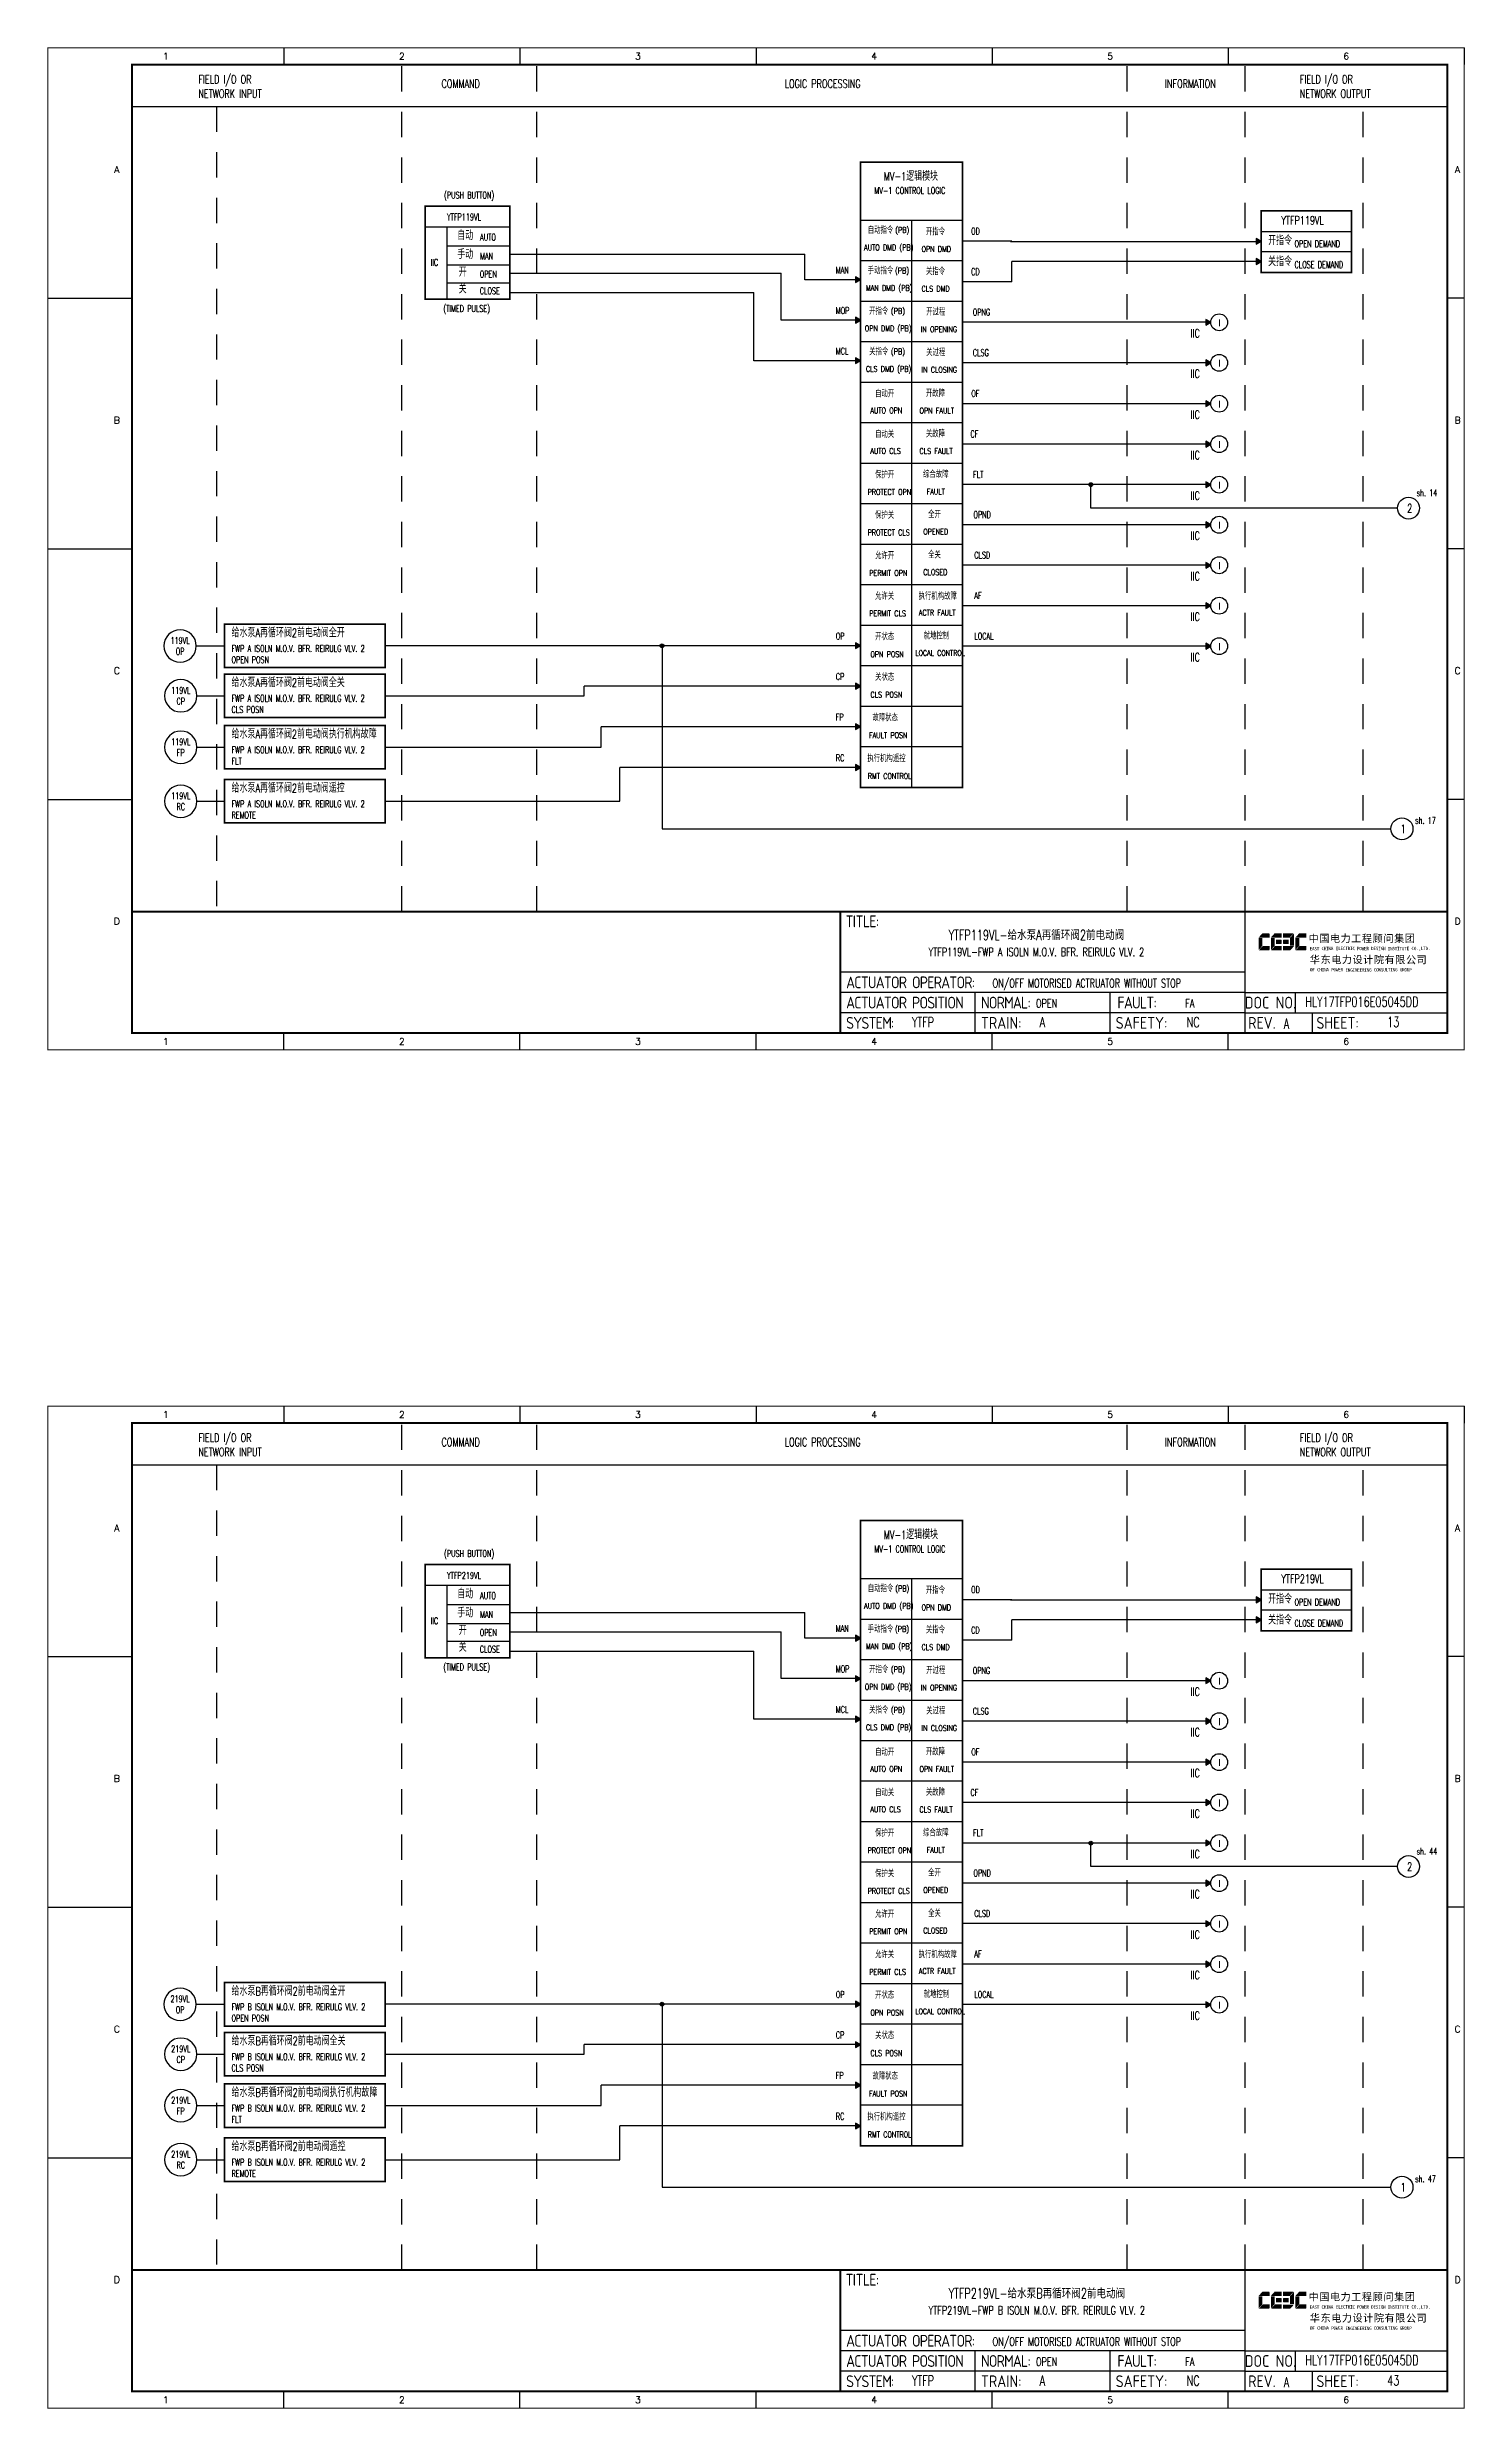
# Model space of a CAD drawing. Header units: millimetres. Extents: x 38833 to 52469, y 29493 to 32647.
# Drawn here: x 43567 to 43987, y 30242 to 30942 of the extents above; entities that cross this region are included whole.
import ezdxf
from ezdxf.enums import TextEntityAlignment as Align

# ---------------------------------------------------------------- set-up
doc = ezdxf.new("R2010")
doc.units = ezdxf.units.MM
doc.linetypes.add('DASHED', pattern=[0.75, 0.5, -0.25])
doc.linetypes.add('JIS_02_0.7', pattern=[1.35, 0.75, -0.6])
for name, color, linetype in [('INSTRUMENT', 4, 'Continuous'), ('MLINE', 6, 'Continuous'), ('TITLE', 1, 'Continuous'), ('TK', 7, 'Continuous'), ('图框_外框线', 7, 'Continuous'), ('图框_标题栏文字', 6, 'Continuous')]:
    doc.layers.add(name, color=color, linetype=linetype)
doc.styles.add('ecepdi', font='simhei.ttf', dxfattribs={"width": 0.9})
doc.styles.get("Standard").update_dxf_attribs({"font": 'romans.shx', "width": 0.7, "bigfont": 'hztxta.shx'})
doc.styles.add('工程字', font='gbenor.shx', dxfattribs={"bigfont": 'gbcbig.shx'})

# ---------------------------------------------------------------- blocks, each defined once
blk = doc.blocks.new('INS00')
at = {"layer": 'INSTRUMENT', "color": 0}
blk.add_lwpolyline([(6, 0, 1), (-6, 0, 1)], format="xyb", close=True, dxfattribs=at)
at = {"layer": 'INSTRUMENT', "flags": 1}
for tag, p in [('INSNAM', (0, 9)), ('INSDGN', (0, -9)), ('INSSUP', (0, -15)), ('INSTYP', (0, -12)), ('INSMAN', (0, -18)), ('INSREM', (0, -21))]:
    blk.add_attdef(tag, text='', height=3, dxfattribs=at).set_placement(p, align=Align.TOP_CENTER)
at = {"layer": 'INSTRUMENT', "width": 0.7}
for tag, p in [('INSIDE', (0, 2)), ('INSSYS', (0, -2))]:
    blk.add_attdef(tag, text='', height=2.5, dxfattribs=at).set_placement(p, align=Align.MIDDLE)
for tag, p in [('INSHH', (6, 3.5)), ('INSL', (6, -3)), ('INSLL', (6, -6))]:
    blk.add_attdef(tag, p, '', height=2.5, dxfattribs=at)
at = {"layer": 'INSTRUMENT', "linetype": 'DASHED', "width": 0.7}
blk.add_attdef('INSH', (6, 0.5), '', height=2.5, dxfattribs=at)
blk = doc.blocks.new('A$C1E0003F3')
h = blk.add_hatch(color=152)
edge = h.paths.add_edge_path()
edge.add_ellipse((5.15, 4.41), major_axis=(0, 0.211), ratio=0.769231, start_angle=-90, end_angle=0)
edge.add_line((5.15, 4.62), (3.22, 4.62))
edge.add_line((3.22, 4.62), (2.09, 3.35))
edge.add_line((2.09, 3.35), (5.32, 3.35))
edge.add_line((5.32, 3.35), (5.32, 4.41))
h.paths.add_polyline_path([(3.22, 3.23), (2.09, 3.23), (2.09, -0.36), (3.22, 0.91)])
edge = h.paths.add_edge_path()
edge.add_line((5.32, 0.81), (3.27, 0.81))
edge.add_line((3.27, 0.81), (2.13, -0.46))
edge.add_line((2.13, -0.46), (5.15, -0.46))
edge.add_ellipse((5.15, -0.25), major_axis=(0, 0.211), ratio=0.769231, start_angle=180, end_angle=270)
edge.add_line((5.32, -0.25), (5.32, 0.81))
h = blk.add_hatch(color=152)
edge = h.paths.add_edge_path()
edge.add_ellipse((8.78, 4.41), major_axis=(0, 0.211), ratio=0.769231, start_angle=-90, end_angle=0)
edge.add_line((8.78, 4.62), (6.84, 4.62))
edge.add_line((6.84, 4.62), (5.71, 3.35))
edge.add_line((5.71, 3.35), (8.94, 3.35))
edge.add_line((8.94, 3.35), (8.94, 4.41))
h.paths.add_polyline_path([(6.84, 3.23), (5.71, 3.23), (5.71, -0.36), (6.84, 0.91)])
edge = h.paths.add_edge_path()
edge.add_ellipse((8.78, 2.49), major_axis=(0, 0.211), ratio=0.769231, start_angle=-90, end_angle=0)
edge.add_line((8.78, 2.7), (7.22, 2.7))
edge.add_line((7.22, 2.7), (7.22, 1.44))
edge.add_line((7.22, 1.44), (8.78, 1.44))
edge.add_ellipse((8.78, 1.65), major_axis=(0, 0.211), ratio=0.769231, start_angle=180, end_angle=270)
edge.add_line((8.94, 1.65), (8.94, 2.49))
edge = h.paths.add_edge_path()
edge.add_line((8.94, 0.81), (6.89, 0.81))
edge.add_line((6.89, 0.81), (5.75, -0.46))
edge.add_line((5.75, -0.46), (8.78, -0.46))
edge.add_ellipse((8.78, -0.25), major_axis=(0, 0.211), ratio=0.769231, start_angle=180, end_angle=270)
edge.add_line((8.94, -0.25), (8.94, 0.81))
h = blk.add_hatch(color=1)
edge = h.paths.add_edge_path()
edge.add_line((12.48, 4.62), (9.46, 4.62))
edge.add_ellipse((9.46, 4.41), major_axis=(0, 0.211), ratio=0.769231, start_angle=0, end_angle=90)
edge.add_line((9.3, 4.41), (9.3, 3.35))
edge.add_line((9.3, 3.35), (11.35, 3.35))
edge.add_line((11.35, 3.35), (12.48, 4.62))
h.paths.add_polyline_path([(12.57, 4.56), (11.38, 3.23), (11.38, 0.93), (12.57, 0.93)])
edge = h.paths.add_edge_path()
edge.add_line((11.03, 2.7), (9.46, 2.7))
edge.add_ellipse((9.46, 2.49), major_axis=(0, 0.211), ratio=0.769231, start_angle=0, end_angle=90)
edge.add_line((9.3, 2.49), (9.3, 1.65))
edge.add_ellipse((9.46, 1.65), major_axis=(0, 0.211), ratio=0.769231, start_angle=90, end_angle=180)
edge.add_line((9.46, 1.44), (11.03, 1.44))
edge.add_line((11.03, 1.44), (11.03, 2.7))
h = blk.add_hatch(color=1)
edge = h.paths.add_edge_path()
edge.add_line((12.58, 0.79), (9.3, 0.79))
edge.add_line((9.3, 0.79), (9.3, -0.27))
edge.add_ellipse((9.46, -0.27), major_axis=(0, 0.211), ratio=0.769231, start_angle=90, end_angle=180)
edge.add_line((9.46, -0.48), (11.43, -0.48))
edge.add_line((11.43, -0.48), (12.58, 0.79))
h = blk.add_hatch(color=152)
edge = h.paths.add_edge_path()
edge.add_ellipse((16.11, 4.41), major_axis=(0, 0.211), ratio=0.769231, start_angle=-90, end_angle=0)
edge.add_line((16.11, 4.62), (14.14, 4.62))
edge.add_line((14.14, 4.62), (13, 3.35))
edge.add_line((13, 3.35), (16.27, 3.35))
edge.add_line((16.27, 3.35), (16.27, 4.41))
h.paths.add_polyline_path([(14.14, 3.23), (13, 3.23), (13, -0.36), (14.14, 0.91)])
edge = h.paths.add_edge_path()
edge.add_line((16.27, 0.81), (14.18, 0.81))
edge.add_line((14.18, 0.81), (13.04, -0.46))
edge.add_line((13.04, -0.46), (16.03, -0.46))
edge.add_ellipse((16.03, -0.15), major_axis=(0, 0.316), ratio=0.769231, start_angle=180, end_angle=270)
edge.add_line((16.27, -0.15), (16.27, 0.81))
at = {"layer": 'TITLE', "color": 7, "style": 'ecepdi'}
for s, p in [('中', (16.92, 1.94)), ('国', (20.09, 2)), ('电', (23.25, 1.99)), ('力', (26.39, 1.96)), ('工', (29.53, 1.95)), ('程', (32.71, 1.98)), ('顾', (35.9, 1.98)), ('问', (39.09, 1.94)), ('集', (42.26, 1.98)), ('团', (45.42, 2.01)), ('华', (17.24, -4.31)), ('东', (20.45, -4.29)), ('电', (23.62, -4.35)), ('力', (26.75, -4.32)), ('设', (29.92, -4.3)), ('计', (33.05, -4.31)), ('院', (36.26, -4.29)), ('有', (39.41, -4.29)), ('限', (42.57, -4.32)), ('公', (45.78, -4.38)), ('司', (48.91, -4.35))]:
    blk.add_text(s, height=2.2, dxfattribs=at).set_placement(p)
at = {"layer": 'TITLE', "color": 7, "style": 'ecepdi', "width": 0.975}
for s, p in [('E', (17.58, 0.02)), ('A', (18.29, 0.03)), ('S', (19, 0.03)), ('T', (19.7, 0.03)), ('C', (21.1, 0.09)), ('H', (21.77, 0.09)), ('I', (22.46, 0.09)), ('N', (23.17, 0.1)), ('A', (23.86, 0.1)), ('E', (25.35, 0.09)), ('L', (26.05, 0.11)), ('E', (26.76, 0.1)), ('C', (27.46, 0.12)), ('T', (28.18, 0.11)), ('R', (28.87, 0.1)), ('I', (29.57, 0.11)), ('C', (30.28, 0.1)), ('P', (31.64, 0.09)), ('O', (32.32, 0.08)), ('W', (33.03, 0.08)), ('E', (33.72, 0.08)), ('R', (34.42, 0.09)), ('D', (35.81, 0.1)), ('E', (36.52, 0.1)), ('S', (37.2, 0.1)), ('I', (37.91, 0.09)), ('G', (38.68, 0.11)), ('N', (39.38, 0.09)), ('I', (40.72, 0.07)), ('N', (41.43, 0.08)), ('S', (42.14, 0.08)), ('T', (42.83, 0.08)), ('I', (43.52, 0.09)), ('T', (44.22, 0.07)), ('U', (44.93, 0.07)), ('T', (45.63, 0.08)), ('E', (46.34, 0.09)), ('C', (47.76, 0.11)), ('O', (48.48, 0.1)), ('L', (50.56, 0.1)), ('T', (51.27, 0.1)), ('D', (51.96, 0.1)), ('O', (17.67, -6.18)), ('OF', (18.01, -6.2)), ('F', (18.37, -6.2)), ('C', (19.8, -6.19)), ('H', (20.47, -6.19)), ('I', (21.15, -6.19)), ('N', (21.87, -6.18)), ('A', (22.56, -6.18)), ('P', (23.98, -6.2)), ('O', (24.66, -6.21)), ('W', (25.36, -6.21)), ('E', (26.06, -6.21)), ('R', (26.75, -6.2)), ('E', (28.19, -6.24)), ('N', (28.91, -6.27)), ('G', (29.62, -6.26)), ('I', (30.32, -6.27)), ('N', (31.02, -6.27)), ('E', (31.7, -6.28)), ('E', (32.41, -6.27)), ('R', (33.1, -6.24)), ('I', (33.81, -6.24)), ('N', (34.51, -6.26)), ('G', (35.2, -6.24)), ('C', (36.61, -6.19)), ('O', (37.3, -6.21)), ('N', (38, -6.2)), ('S', (38.71, -6.21)), ('U', (39.41, -6.18)), ('L', (40.11, -6.18)), ('T', (40.81, -6.19)), ('I', (41.51, -6.21)), ('N', (42.2, -6.21)), ('G', (42.91, -6.17)), ('G', (44.29, -6.2)), ('R', (45, -6.21)), ('O', (45.69, -6.22)), ('U', (46.39, -6.2)), ('P', (47.1, -6.23)), ('.', (49.23, 0.1)), (',', (49.87, 0.1)), ('.', (52.72, 0.11))]:
    blk.add_text(s, height=1, dxfattribs=at).set_placement(p, align=Align.MIDDLE_CENTER)
blk = doc.blocks.new('A$C613255F0')
for p, q in [((70, 297), (70, 292)), ((140, 297), (140, 292)), ((210, 297), (210, 292)), ((280, 297), (280, 292)), ((350, 297), (350, 292)), ((420, 297), (420, 292)), ((0, 222.75), (25, 222.75)), ((420, 222.75), (415, 222.75)), ((0, 148.5), (25, 148.5)), ((420, 148.5), (415, 148.5)), ((0, 74.25), (25, 74.25)), ((420, 74.25), (415, 74.25)), ((70, 0), (70, 5)), ((140, 0), (140, 5)), ((210, 0), (210, 5)), ((280, 0), (280, 5)), ((350, 0), (350, 5))]:
    blk.add_line(p, q)
at = {"layer": 'MLINE', "linetype": 'JIS_02_0.7', "ltscale": 10}
for p, q in [((105, 41), (105, 292)), ((145, 41), (145, 292)), ((320, 41), (320, 292)), ((355, 41), (355, 292)), ((50, 279.56), (50, 41)), ((390, 41), (390, 279.56))]:
    blk.add_line(p, q, dxfattribs=at)
at = {"layer": 'MLINE'}
blk.add_line((25, 279.56), (415, 279.56), dxfattribs=at)
at = {"layer": '图框_外框线'}
for p, q in [((355, 5), (355, 41)), ((355, 23), (235, 23)), ((355, 17), (235, 17)), ((275, 11), (275, 17)), ((315, 11), (315, 17)), ((355, 17), (415, 17)), ((370, 11), (370, 17)), ((355, 11), (235, 11)), ((355, 11), (235, 11)), ((275, 5), (275, 11)), ((315, 5), (315, 11)), ((355, 11), (415, 11)), ((375, 5), (375, 11))]:
    blk.add_line(p, q, dxfattribs=at)
for points, const_width in [([(0, 0), (420, 0), (420, 297), (0, 297)], 0.3), ([(25, 5), (415, 5), (415, 292), (25, 292)], 0.6)]:
    blk.add_lwpolyline(points, close=True, dxfattribs=dict(at, const_width=const_width))
at = {"layer": '图框_外框线', "const_width": 0.6}
blk.add_lwpolyline([(235, 41), (25, 41)], dxfattribs=at)
at = {"layer": '图框_外框线'}
blk.add_lwpolyline([(415, 41, 0.6, 0.6, 0), (235, 41, 0.6, 0.6, 0), (235, 5, 0, 0, 0)], format="xyseb", dxfattribs=at)
blk.add_blockref('A$C1E0003F3', (356.94, 29.95))
at = {"layer": 'MLINE', "char_height": 2.5, "width": 31.8959, "attachment_point": 1}
for s, insert in [('FIELD I/O OR', (44.67, 288.89)), ('COMMAND', (116.74, 287.58)), ('LOGIC PROCESSING', (218.52, 287.58)), ('INFORMATION', (331.25, 287.58)), ('FIELD I/O OR', (371.22, 288.89)), ('NETWORK INPUT', (44.67, 284.64)), ('NETWORK OUTPUT', (371.22, 284.64))]:
    blk.add_mtext(s, dxfattribs=dict(at, insert=insert))
at = {"layer": 'TK', "color": 3}
for s, p in [('1', (35, 294.5)), ('2', (105, 294.5)), ('3', (175, 294.5)), ('4', (245, 294.5)), ('5', (315, 294.5)), ('6', (385, 294.5)), ('1', (35, 2.5)), ('2', (105, 2.5)), ('3', (175, 2.5)), ('4', (245, 2.5)), ('5', (315, 2.5)), ('6', (385, 2.5))]:
    blk.add_text(s, height=2, dxfattribs=at).set_placement(p, align=Align.MIDDLE)
for s, p in [('A', (20.5, 259.88)), ('A', (418, 259.88)), ('B', (20.5, 185.62)), ('B', (418, 185.62)), ('C', (20.5, 111.38)), ('C', (418, 111.38)), ('D', (20.5, 37.12)), ('D', (418, 37.12))]:
    blk.add_text(s, height=2, dxfattribs=at).set_placement(p, align=Align.CENTER)
at = {"layer": '图框_标题栏文字', "char_height": 3.5, "style": '工程字'}
for s, insert, width, attachment_point in [('{\\T0.9; TITLE:}', (234.86, 38.09), 14.2249, 4), ('{\\T0.9; ACTUATOR OPERATOR:}', (235, 20), 40, 4), ('{\\T0.9; ACTUATOR POSITION}', (235, 14), 45, 4), ('{\\T0.9; NORMAL:}', (275, 14), 18.2557, 4), ('{\\T0.9; FAULT:}', (315.44, 14), 15, 4), ('DOC NO.', (362.5, 14), 15, 5), ('{\\T0.9; SYSTEM:}', (235, 8), 17.9526, 4), ('{\\T0.9; }TRAIN: ', (275, 8), 17.6638, 4), ('SAFETY:', (324.3, 8), 22.3993, 5), ('REV.', (360, 8), 10, 5), ('SHEET:', (382.42, 8), 20, 5)]:
    blk.add_mtext(s, dxfattribs=dict(at, insert=insert, width=width, attachment_point=attachment_point))

msp = doc.modelspace()

# ---------------------------------------------------------------- hatches: boundary and pattern name
for points in [[(43926.46, 30884.27), (43924.96, 30885.14), (43924.96, 30883.41)], [(43807.67, 30872.9), (43806.17, 30873.77), (43806.17, 30872.04)], [(43926.46, 30878.3), (43924.96, 30879.17), (43924.96, 30877.44)], [(43807.67, 30860.9), (43806.17, 30861.77), (43806.17, 30860.04)], [(43911.54, 30860.28), (43910.04, 30861.14), (43910.04, 30859.41)], [(43807.67, 30848.9), (43806.17, 30849.77), (43806.17, 30848.04)], [(43911.54, 30848.28), (43910.04, 30849.14), (43910.04, 30847.41)], [(43911.54, 30836.16), (43910.04, 30837.03), (43910.04, 30835.29)], [(43911.54, 30824.16), (43910.04, 30825.03), (43910.04, 30823.29)], [(43911.54, 30812.16), (43910.04, 30813.03), (43910.04, 30811.29)], [(43911.54, 30800.28), (43910.04, 30801.14), (43910.04, 30799.41)], [(43911.54, 30788.28), (43910.04, 30789.14), (43910.04, 30787.41)], [(43911.54, 30776.28), (43910.04, 30777.14), (43910.04, 30775.41)], [(43807.67, 30764.43), (43806.17, 30765.3), (43806.17, 30763.57)], [(43911.54, 30764.28), (43910.04, 30765.14), (43910.04, 30763.41)], [(43807.67, 30752.43), (43806.17, 30753.3), (43806.17, 30751.57)], [(43807.67, 30740.43), (43806.17, 30741.3), (43806.17, 30739.57)], [(43807.67, 30728.32), (43806.17, 30729.18), (43806.17, 30727.45)], [(43926.46, 30481.67), (43924.96, 30482.54), (43924.96, 30480.81)], [(43926.46, 30475.7), (43924.96, 30476.57), (43924.96, 30474.84)], [(43807.67, 30470.31), (43806.17, 30471.17), (43806.17, 30469.44)], [(43807.67, 30458.31), (43806.17, 30459.17), (43806.17, 30457.44)], [(43911.54, 30457.68), (43910.04, 30458.55), (43910.04, 30456.81)], [(43807.67, 30446.31), (43806.17, 30447.17), (43806.17, 30445.44)], [(43911.54, 30445.68), (43910.04, 30446.55), (43910.04, 30444.81)], [(43911.54, 30433.56), (43910.04, 30434.43), (43910.04, 30432.7)], [(43911.54, 30421.56), (43910.04, 30422.43), (43910.04, 30420.7)], [(43911.54, 30409.56), (43910.04, 30410.43), (43910.04, 30408.7)], [(43911.54, 30397.68), (43910.04, 30398.55), (43910.04, 30396.81)], [(43911.54, 30385.68), (43910.04, 30386.55), (43910.04, 30384.81)], [(43911.54, 30373.68), (43910.04, 30374.55), (43910.04, 30372.81)], [(43807.67, 30361.83), (43806.17, 30362.7), (43806.17, 30360.97)], [(43911.54, 30361.68), (43910.04, 30362.55), (43910.04, 30360.81)], [(43807.67, 30349.83), (43806.17, 30350.7), (43806.17, 30348.97)], [(43807.67, 30337.83), (43806.17, 30338.7), (43806.17, 30336.97)], [(43807.67, 30325.72), (43806.17, 30326.58), (43806.17, 30324.85)]]:
    msp.add_hatch(color=256).paths.add_polyline_path(points)
h = msp.add_hatch(color=256)
edge = h.paths.add_edge_path()
edge.add_arc((43876, 30812.17), 0.55, 0, 360)
h = msp.add_hatch(color=256)
edge = h.paths.add_edge_path()
edge.add_arc((43748.83, 30764.43), 0.55, 0, 360)
h = msp.add_hatch(color=256)
edge = h.paths.add_edge_path()
edge.add_arc((43876, 30409.57), 0.55, 0, 360)
h = msp.add_hatch(color=256)
edge = h.paths.add_edge_path()
edge.add_arc((43748.83, 30361.83), 0.55, 0, 360)

# ---------------------------------------------------------------- linework, layer by layer
for p, q in [((43807.67, 30890.56), (43807.67, 30907.74)), ((43807.67, 30907.74), (43837.95, 30907.74)), ((43837.95, 30890.56), (43837.95, 30907.74)), ((43678.57, 30888.56), (43703.74, 30888.56)), ((43684.99, 30888.56), (43684.99, 30867.1)), ((43807.67, 30890.56), (43837.95, 30890.56)), ((43822.81, 30890.56), (43822.81, 30722.44)), ((43926.46, 30887.21), (43953.24, 30887.21)), ((43926.46, 30887.21), (43953.24, 30887.21)), ((43684.99, 30882.9), (43703.74, 30882.9)), ((43703.74, 30880.5), (43791.22, 30880.5)), ((43791.22, 30872.9), (43791.22, 30880.5)), ((43852.56, 30884.28), (43837.95, 30884.28)), ((43852.13, 30884.27), (43926.46, 30884.27)), ((43926.46, 30881.27), (43953.24, 30881.27)), ((43684.99, 30877.27), (43703.74, 30877.27)), ((43703.74, 30874.8), (43784.11, 30874.8)), ((43784.11, 30860.9), (43784.11, 30874.8)), ((43807.67, 30872.9), (43791.22, 30872.9)), ((43807.67, 30878.56), (43837.95, 30878.56)), ((43926.46, 30878.3), (43852.56, 30878.3)), ((43852.56, 30872.28), (43852.56, 30878.3)), ((43926.46, 30875.07), (43953.24, 30875.07)), ((43926.46, 30875.07), (43953.24, 30875.07)), ((43684.99, 30871.96), (43703.74, 30871.96)), ((43684.99, 30867.1), (43703.74, 30867.1)), ((43684.99, 30867.1), (43703.74, 30867.1)), ((43703.74, 30869.07), (43776.08, 30869.07)), ((43776.08, 30848.9), (43776.08, 30869.07)), ((43807.67, 30866.56), (43837.95, 30866.56)), ((43852.56, 30872.28), (43837.95, 30872.28)), ((43791.22, 30860.9), (43784.11, 30860.9)), ((43807.67, 30860.9), (43791.22, 30860.9)), ((43911.54, 30860.28), (43837.95, 30860.28)), ((43807.67, 30854.56), (43837.95, 30854.56)), ((43807.67, 30848.9), (43776.08, 30848.9)), ((43911.54, 30848.28), (43837.95, 30848.28)), ((43807.67, 30842.56), (43837.95, 30842.56)), ((43807.67, 30830.56), (43837.95, 30830.56)), ((43911.54, 30836.16), (43837.95, 30836.16)), ((43911.54, 30824.16), (43837.95, 30824.16)), ((43807.67, 30818.56), (43837.95, 30818.56)), ((43911.54, 30812.16), (43837.95, 30812.16)), ((43875.96, 30805.21), (43875.96, 30812.16)), ((43807.67, 30806.56), (43837.95, 30806.56)), ((43966.92, 30805.21), (43875.96, 30805.21)), ((43911.54, 30800.28), (43837.95, 30800.28)), ((43911.54, 30800.28), (43837.95, 30800.28)), ((43807.67, 30794.56), (43837.95, 30794.56)), ((43807.67, 30782.56), (43837.95, 30782.56)), ((43911.54, 30788.28), (43837.95, 30788.28)), ((43911.54, 30776.28), (43837.95, 30776.28)), ((43807.67, 30770.56), (43837.95, 30770.56)), ((43610.75, 30764.36), (43619.13, 30764.36)), ((43807.67, 30764.43), (43666.67, 30764.43)), ((43748.83, 30764.62), (43748.83, 30710.2)), ((43911.54, 30764.28), (43837.95, 30764.28)), ((43666.74, 30757.93), (43619.13, 30757.93)), ((43807.67, 30758.56), (43837.95, 30758.56)), ((43610.95, 30749.59), (43619.13, 30749.59)), ((43666.74, 30749.59), (43725.79, 30749.59)), ((43807.67, 30752.43), (43725.79, 30752.43)), ((43725.79, 30749.59), (43725.79, 30752.43)), ((43666.74, 30743.16), (43619.13, 30743.16)), ((43807.67, 30740.43), (43730.79, 30740.43)), ((43730.79, 30734.34), (43730.79, 30740.43)), ((43807.67, 30746.56), (43837.95, 30746.56)), ((43610.95, 30734.34), (43619.13, 30734.34)), ((43666.74, 30734.34), (43730.79, 30734.34)), ((43807.67, 30734.56), (43837.95, 30734.56)), ((43666.74, 30727.91), (43619.13, 30727.91)), ((43807.67, 30728.32), (43736.28, 30728.32)), ((43736.28, 30718.33), (43736.28, 30728.32)), ((43610.95, 30718.33), (43619.13, 30718.33)), ((43666.74, 30711.89), (43619.13, 30711.89)), ((43666.74, 30718.33), (43736.28, 30718.33)), ((43748.83, 30710.2), (43964.95, 30710.2)), ((43807.67, 30487.96), (43807.67, 30505.14)), ((43807.67, 30505.14), (43837.95, 30505.14)), ((43837.95, 30487.96), (43837.95, 30505.14)), ((43807.67, 30487.96), (43837.95, 30487.96)), ((43822.81, 30487.96), (43822.81, 30319.84)), ((43678.57, 30485.96), (43703.74, 30485.96)), ((43684.99, 30485.96), (43684.99, 30464.5)), ((43852.56, 30481.68), (43837.95, 30481.68)), ((43852.13, 30481.67), (43926.46, 30481.67)), ((43926.46, 30484.61), (43953.24, 30484.61)), ((43926.46, 30484.61), (43953.24, 30484.61)), ((43684.99, 30480.3), (43703.74, 30480.3)), ((43684.99, 30474.67), (43703.74, 30474.67)), ((43703.74, 30477.9), (43791.22, 30477.9)), ((43791.22, 30470.31), (43791.22, 30477.9)), ((43807.67, 30475.96), (43837.95, 30475.96)), ((43926.46, 30475.7), (43852.56, 30475.7)), ((43852.56, 30469.68), (43852.56, 30475.7)), ((43926.46, 30478.67), (43953.24, 30478.67)), ((43684.99, 30469.36), (43703.74, 30469.36)), ((43703.74, 30472.2), (43784.11, 30472.2)), ((43784.11, 30458.31), (43784.11, 30472.2)), ((43807.67, 30470.31), (43791.22, 30470.31)), ((43852.56, 30469.68), (43837.95, 30469.68)), ((43926.46, 30472.47), (43953.24, 30472.47)), ((43926.46, 30472.47), (43953.24, 30472.47)), ((43684.99, 30464.5), (43703.74, 30464.5)), ((43684.99, 30464.5), (43703.74, 30464.5)), ((43703.74, 30466.47), (43776.08, 30466.47)), ((43776.08, 30446.31), (43776.08, 30466.47)), ((43807.67, 30463.96), (43837.95, 30463.96)), ((43791.22, 30458.31), (43784.11, 30458.31)), ((43807.67, 30458.31), (43791.22, 30458.31)), ((43911.54, 30457.68), (43837.95, 30457.68)), ((43807.67, 30446.31), (43776.08, 30446.31)), ((43807.67, 30451.96), (43837.95, 30451.96)), ((43911.54, 30445.68), (43837.95, 30445.68)), ((43807.67, 30439.96), (43837.95, 30439.96)), ((43911.54, 30433.56), (43837.95, 30433.56)), ((43807.67, 30427.96), (43837.95, 30427.96)), ((43911.54, 30421.56), (43837.95, 30421.56)), ((43807.67, 30415.96), (43837.95, 30415.96)), ((43807.67, 30403.96), (43837.95, 30403.96)), ((43911.54, 30409.56), (43837.95, 30409.56)), ((43875.96, 30402.62), (43875.96, 30409.56)), ((43911.54, 30397.68), (43837.95, 30397.68)), ((43911.54, 30397.68), (43837.95, 30397.68)), ((43966.92, 30402.62), (43875.96, 30402.62)), ((43807.67, 30391.96), (43837.95, 30391.96)), ((43911.54, 30385.68), (43837.95, 30385.68)), ((43807.67, 30379.96), (43837.95, 30379.96)), ((43911.54, 30373.68), (43837.95, 30373.68)), ((43610.75, 30361.77), (43619.13, 30361.77)), ((43807.67, 30361.83), (43666.67, 30361.83)), ((43748.83, 30362.02), (43748.83, 30307.6)), ((43807.67, 30367.96), (43837.95, 30367.96)), ((43911.54, 30361.68), (43837.95, 30361.68)), ((43666.74, 30355.33), (43619.13, 30355.33)), ((43807.67, 30355.96), (43837.95, 30355.96)), ((43807.67, 30349.83), (43725.79, 30349.83)), ((43725.79, 30346.99), (43725.79, 30349.83)), ((43610.95, 30346.99), (43619.13, 30346.99)), ((43666.74, 30346.99), (43725.79, 30346.99)), ((43807.67, 30343.96), (43837.95, 30343.96)), ((43666.74, 30340.56), (43619.13, 30340.56)), ((43807.67, 30337.83), (43730.79, 30337.83)), ((43730.79, 30331.74), (43730.79, 30337.83)), ((43610.95, 30331.74), (43619.13, 30331.74)), ((43666.74, 30331.74), (43730.79, 30331.74)), ((43807.67, 30331.96), (43837.95, 30331.96)), ((43666.74, 30325.31), (43619.13, 30325.31)), ((43807.67, 30325.72), (43736.28, 30325.72)), ((43736.28, 30315.73), (43736.28, 30325.72)), ((43610.95, 30315.73), (43619.13, 30315.73)), ((43666.74, 30315.73), (43736.28, 30315.73)), ((43666.74, 30309.29), (43619.13, 30309.29)), ((43748.83, 30307.6), (43964.95, 30307.6))]:
    msp.add_line(p, q)
for points, const_width in [([(43807.67, 30907.74), (43837.95, 30907.74), (43837.95, 30722.44), (43807.67, 30722.44), (43807.67, 30907.74)], 0.5), ([(43807.67, 30907.74), (43837.95, 30907.74), (43837.95, 30722.44), (43807.67, 30722.44), (43807.67, 30907.74)], 0.2), ([(43678.57, 30894.68), (43703.74, 30894.68), (43703.74, 30867.1), (43678.57, 30867.1), (43678.57, 30894.68)], 0.5), ([(43926.46, 30893.33), (43953.24, 30893.33), (43953.24, 30875.07), (43926.46, 30875.07), (43926.46, 30893.33)], 0.5), ([(43619.13, 30770.8), (43666.74, 30770.8), (43666.74, 30757.93), (43619.13, 30757.93), (43619.13, 30770.8)], 0.5), ([(43619.13, 30756.03), (43666.74, 30756.03), (43666.74, 30743.16), (43619.13, 30743.16), (43619.13, 30756.03)], 0.5), ([(43619.13, 30740.78), (43666.74, 30740.78), (43666.74, 30727.91), (43619.13, 30727.91), (43619.13, 30740.78)], 0.5), ([(43619.13, 30724.76), (43666.74, 30724.76), (43666.74, 30711.89), (43619.13, 30711.89), (43619.13, 30724.76)], 0.5), ([(43807.67, 30505.14), (43837.95, 30505.14), (43837.95, 30319.84), (43807.67, 30319.84), (43807.67, 30505.14)], 0.5), ([(43807.67, 30505.14), (43837.95, 30505.14), (43837.95, 30319.84), (43807.67, 30319.84), (43807.67, 30505.14)], 0.2), ([(43678.57, 30492.08), (43703.74, 30492.08), (43703.74, 30464.5), (43678.57, 30464.5), (43678.57, 30492.08)], 0.5), ([(43926.46, 30490.73), (43953.24, 30490.73), (43953.24, 30472.47), (43926.46, 30472.47), (43926.46, 30490.73)], 0.5), ([(43619.13, 30368.2), (43666.74, 30368.2), (43666.74, 30355.33), (43619.13, 30355.33), (43619.13, 30368.2)], 0.5), ([(43619.13, 30353.43), (43666.74, 30353.43), (43666.74, 30340.56), (43619.13, 30340.56), (43619.13, 30353.43)], 0.5), ([(43619.13, 30338.18), (43666.74, 30338.18), (43666.74, 30325.31), (43619.13, 30325.31), (43619.13, 30338.18)], 0.5), ([(43619.13, 30322.16), (43666.74, 30322.16), (43666.74, 30309.29), (43619.13, 30309.29), (43619.13, 30322.16)], 0.5)]:
    msp.add_lwpolyline(points, dxfattribs=dict(const_width=const_width))
for points in [[(43678.57, 30894.68), (43703.74, 30894.68), (43703.74, 30867.1), (43678.57, 30867.1)], [(43807.67, 30890.56), (43837.95, 30890.56), (43837.95, 30722.44), (43807.67, 30722.44)], [(43926.46, 30884.27), (43924.96, 30885.14), (43924.96, 30883.41)], [(43807.67, 30872.9), (43806.17, 30873.77), (43806.17, 30872.04)], [(43926.46, 30878.3), (43924.96, 30879.17), (43924.96, 30877.44)], [(43807.67, 30860.9), (43806.17, 30861.77), (43806.17, 30860.04)], [(43911.54, 30860.28), (43910.04, 30861.14), (43910.04, 30859.41)], [(43807.67, 30848.9), (43806.17, 30849.77), (43806.17, 30848.04)], [(43911.54, 30848.28), (43910.04, 30849.14), (43910.04, 30847.41)], [(43911.54, 30836.16), (43910.04, 30837.03), (43910.04, 30835.29)], [(43911.54, 30824.16), (43910.04, 30825.03), (43910.04, 30823.29)], [(43911.54, 30812.16), (43910.04, 30813.03), (43910.04, 30811.29)], [(43911.54, 30800.28), (43910.04, 30801.14), (43910.04, 30799.41)], [(43911.54, 30788.28), (43910.04, 30789.14), (43910.04, 30787.41)], [(43911.54, 30776.28), (43910.04, 30777.14), (43910.04, 30775.41)], [(43807.67, 30764.43), (43806.17, 30765.3), (43806.17, 30763.57)], [(43911.54, 30764.28), (43910.04, 30765.14), (43910.04, 30763.41)], [(43807.67, 30752.43), (43806.17, 30753.3), (43806.17, 30751.57)], [(43807.67, 30740.43), (43806.17, 30741.3), (43806.17, 30739.57)], [(43807.67, 30728.32), (43806.17, 30729.18), (43806.17, 30727.45)], [(43678.57, 30492.08), (43703.74, 30492.08), (43703.74, 30464.5), (43678.57, 30464.5)], [(43807.67, 30487.96), (43837.95, 30487.96), (43837.95, 30319.84), (43807.67, 30319.84)], [(43926.46, 30481.67), (43924.96, 30482.54), (43924.96, 30480.81)], [(43926.46, 30475.7), (43924.96, 30476.57), (43924.96, 30474.84)], [(43807.67, 30470.31), (43806.17, 30471.17), (43806.17, 30469.44)], [(43807.67, 30458.31), (43806.17, 30459.17), (43806.17, 30457.44)], [(43911.54, 30457.68), (43910.04, 30458.55), (43910.04, 30456.81)], [(43807.67, 30446.31), (43806.17, 30447.17), (43806.17, 30445.44)], [(43911.54, 30445.68), (43910.04, 30446.55), (43910.04, 30444.81)], [(43911.54, 30433.56), (43910.04, 30434.43), (43910.04, 30432.7)], [(43911.54, 30421.56), (43910.04, 30422.43), (43910.04, 30420.7)], [(43911.54, 30409.56), (43910.04, 30410.43), (43910.04, 30408.7)], [(43911.54, 30397.68), (43910.04, 30398.55), (43910.04, 30396.81)], [(43911.54, 30385.68), (43910.04, 30386.55), (43910.04, 30384.81)], [(43911.54, 30373.68), (43910.04, 30374.55), (43910.04, 30372.81)], [(43807.67, 30361.83), (43806.17, 30362.7), (43806.17, 30360.97)], [(43911.54, 30361.68), (43910.04, 30362.55), (43910.04, 30360.81)], [(43807.67, 30349.83), (43806.17, 30350.7), (43806.17, 30348.97)], [(43807.67, 30337.83), (43806.17, 30338.7), (43806.17, 30336.97)], [(43807.67, 30325.72), (43806.17, 30326.58), (43806.17, 30324.85)]]:
    msp.add_lwpolyline(points, close=True)
for points in [[(43926.46, 30875.07), (43926.46, 30893.33), (43953.24, 30893.33), (43953.24, 30875.07)], [(43926.46, 30875.07), (43926.46, 30893.33), (43953.24, 30893.33), (43953.24, 30875.07)], [(43926.46, 30472.47), (43926.46, 30490.73), (43953.24, 30490.73), (43953.24, 30472.47)], [(43926.46, 30472.47), (43926.46, 30490.73), (43953.24, 30490.73), (43953.24, 30472.47)]]:
    msp.add_lwpolyline(points)
for centre, radius in [((43914.04, 30860.28), 2.5), ((43914.04, 30848.28), 2.5), ((43914.04, 30836.16), 2.5), ((43914.04, 30824.16), 2.5), ((43876, 30812.17), 0.55), ((43914.04, 30812.16), 2.5), ((43914.04, 30800.28), 2.5), ((43970.17, 30805.21), 3.25), ((43914.04, 30788.28), 2.5), ((43914.04, 30776.28), 2.5), ((43748.83, 30764.43), 0.55), ((43914.04, 30764.28), 2.5), ((43968.21, 30710.17), 3.25), ((43914.04, 30457.68), 2.5), ((43914.04, 30445.68), 2.5), ((43914.04, 30433.56), 2.5), ((43914.04, 30421.56), 2.5), ((43914.04, 30409.56), 2.5), ((43876, 30409.57), 0.55), ((43970.17, 30402.62), 3.25), ((43914.04, 30397.68), 2.5), ((43914.04, 30385.68), 2.5), ((43914.04, 30373.68), 2.5), ((43748.83, 30361.83), 0.55), ((43914.04, 30361.68), 2.5), ((43968.21, 30307.57), 3.25)]:
    msp.add_circle(centre, radius)

# ---------------------------------------------------------------- block references
for p in [(43566.7, 30644.65), (43566.7, 30242.06)]:
    msp.add_blockref('A$C613255F0', p)
at = {"layer": 'MLINE', "xscale": 0.7999999999992724, "yscale": 0.7999999999992724, "zscale": 0.7999999999992724}
for p, values in [((43605.95, 30764.36), {'INSIDE': '119VL', 'INSSYS': 'OP'}), ((43606.15, 30749.59), {'INSIDE': '119VL', 'INSSYS': 'CP'}), ((43606.15, 30734.34), {'INSIDE': '119VL', 'INSSYS': 'FP'}), ((43606.15, 30718.33), {'INSIDE': '119VL', 'INSSYS': 'RC'}), ((43605.95, 30361.77), {'INSIDE': '219VL', 'INSSYS': 'OP'}), ((43606.15, 30346.99), {'INSIDE': '219VL', 'INSSYS': 'CP'}), ((43606.15, 30331.74), {'INSIDE': '219VL', 'INSSYS': 'FP'}), ((43606.15, 30315.73), {'INSIDE': '219VL', 'INSSYS': 'RC'})]:
    msp.add_blockref('INS00', p, dxfattribs=at).add_auto_attribs(values)

# ---------------------------------------------------------------- texts
at = {"width": 0.7}
for p in [(43914.08, 30859.15), (43914.08, 30847.15), (43914.08, 30835.03), (43914.08, 30823.03), (43914.08, 30811.03), (43914.08, 30799.15), (43914.08, 30787.15), (43914.08, 30775.15), (43914.08, 30763.15), (43914.08, 30456.55), (43914.08, 30444.55), (43914.08, 30432.43), (43914.08, 30420.43), (43914.08, 30408.43), (43914.08, 30396.55), (43914.08, 30384.55), (43914.08, 30372.55), (43914.08, 30360.55)]:
    msp.add_text('I', height=2, dxfattribs=at).set_placement(p, align=Align.CENTER)
for s, height, p in [('YTFP119VL-给水泵A再循环阀2前电动阀', 3, (43833.81, 30677.2)), ('YTFP119VL-FWP A ISOLN M.O.V. BFR. REIRULG VLV. 2', 2.5, (43827.9, 30672.41)), ('YTFP219VL-给水泵B再循环阀2前电动阀', 3, (43833.81, 30274.6)), ('YTFP219VL-FWP B ISOLN M.O.V. BFR. REIRULG VLV. 2', 2.5, (43827.9, 30269.81))]:
    msp.add_text(s, height=height, dxfattribs=at).set_placement(p)
at = {"attachment_point": 1}
for s, insert, char_height, width in [('MV-1逻辑模块', (43814.62, 30904.78), 2.5, 73.0067), ('(PUSH BUTTON)', (43684.2, 30898.97), 2, 73.0067), ('MV-1 CONTROL LOGIC', (43811.83, 30900.32), 2, 48.5204), ('YTFP119VL', (43685.08, 30892.48), 2, 73.0067), ('自动', (43688.12, 30887.2), 2.5, 73.0067), ('自动指令', (43809.84, 30888.56), 2, 73.0067), ('(PB)', (43817.99, 30888.47), 1.7, 73.0067), ('开指令', (43827.07, 30888.09), 2, 73.0067), ('OD', (43840.48, 30888.28), 2, 73.0067), ('YTFP119VL', (43932.47, 30891.74), 2.5, 73.0067), ('手动', (43688.12, 30881.6), 2.5, 73.0067), ('AUTO', (43694.89, 30886.49), 2, 73.0067), ('MAN', (43694.89, 30880.89), 2, 73.0067), ('AUTO DMD (PB)', (43808.74, 30883.31), 1.7, 73.0067), ('OPN DMD', (43825.78, 30882.84), 1.7, 73.0067), ('关指令', (43928.54, 30879.48), 2.5, 73.0067), ('开指令', (43928.54, 30885.7), 2.5, 73.0067), ('OPEN DEMAND', (43936.37, 30884.57), 2, 73.0067), ('IIC', (43680.25, 30879.04), 2, 73.0067), ('开', (43688.55, 30876.35), 2.5, 73.0067), ('OPEN', (43694.81, 30875.56), 2, 73.0067), ('MAN', (43800.37, 30876.75), 2, 73.0067), ('手动指令', (43809.82, 30876.56), 2, 73.0067), ('(PB)', (43817.92, 30876.47), 1.7, 73.0067), ('关指令', (43827.07, 30876.33), 2, 73.0067), ('CD', (43840.48, 30876.28), 2, 73.0067), ('CLOSE DEMAND', (43936.37, 30878.35), 2, 73.0067), ('(TIMED PULSE)', (43683.99, 30865.34), 2, 73.0067), ('关', (43688.55, 30871.39), 2.5, 73.0067), ('CLOSE', (43694.81, 30870.6), 2, 73.0067), ('MAN DMD (PB)', (43809.28, 30871.31), 1.7, 73.0067), ('CLS DMD', (43825.78, 30871.07), 1.7, 73.0067), ('MOP', (43800.37, 30864.75), 2, 73.0067), ('OPN DMD (PB)', (43808.95, 30859.31), 1.7, 73.0067), ('开指令', (43810.24, 30864.56), 2, 73.0067), ('(PB)', (43816.71, 30864.47), 1.7, 73.0067), ('IN OPENING', (43825.55, 30859.07), 1.7, 73.0067), ('开过程', (43827.15, 30864.33), 2, 73.0067), ('OPNG', (43840.96, 30864.28), 2, 73.0067), ('MCL', (43800.37, 30852.75), 2, 73.0067), ('关指令', (43810.24, 30852.56), 2, 73.0067), ('(PB)', (43816.71, 30852.47), 1.7, 73.0067), ('关过程', (43827.15, 30852.33), 2, 73.0067), ('CLSG', (43840.99, 30852.28), 2, 73.0067), ('IIC', (43905.54, 30858.28), 2.5, 4.5039), ('CLS DMD (PB)', (43809.29, 30847.31), 1.7, 73.0067), ('IN CLOSING', (43825.77, 30847.07), 1.7, 73.0067), ('IIC', (43905.54, 30846.28), 2.5, 4.5039), ('自动开', (43812, 30840.09), 2, 73.0067), ('开故障', (43827.07, 30840.21), 2, 73.0067), ('OF', (43840.55, 30840.17), 2, 73.0067), ('AUTO OPN', (43810.6, 30835), 1.7, 73.0067), ('OPN FAULT', (43825.18, 30834.96), 1.7, 73.0067), ('IIC', (43905.54, 30834.16), 2.5, 4.5039), ('自动关', (43812, 30828.09), 2, 73.0067), ('关故障', (43827.07, 30828.21), 2, 73.0067), ('CF', (43840.29, 30828.17), 2, 73.0067), ('AUTO CLS', (43810.6, 30823), 1.7, 73.0067), ('CLS FAULT', (43825.18, 30822.96), 1.7, 73.0067), ('IIC', (43905.54, 30822.16), 2.5, 4.5039), ('PROTECT OPN', (43809.79, 30810.84), 1.7, 73.0067), ('保护开', (43812, 30816.09), 2, 73.0067), ('综合故障', (43826.22, 30816.21), 2, 73.0067), ('FAULT', (43827.28, 30810.96), 1.7, 73.0067), ('FLT', (43841.09, 30816.17), 2, 73.0067), ('IIC', (43905.54, 30810.16), 2.5, 4.5039), ('保护关', (43812, 30804.09), 2, 73.0067), ('全开', (43827.72, 30804.33), 2, 73.0067), ('OPND', (43841.17, 30804.28), 2, 73.0067), ('2', (43969.77, 30806.43), 2.5, 73.0067), ('PROTECT CLS', (43809.79, 30798.84), 1.7, 73.0067), ('OPENED', (43826.29, 30799.07), 1.7, 73.0067), ('IIC', (43905.54, 30798.28), 2.5, 4.5039), ('允许开', (43812, 30792.09), 2, 73.0067), ('全关', (43827.72, 30792.33), 2, 73.0067), ('CLSD', (43841.4, 30792.28), 2, 73.0067), ('PERMIT OPN', (43810.27, 30786.84), 1.7, 73.0067), ('CLOSED', (43826.29, 30787.07), 1.7, 73.0067), ('IIC', (43905.54, 30786.28), 2.5, 4.5039), ('PERMIT CLS', (43810.27, 30774.84), 1.7, 73.0067), ('允许关', (43812, 30780.09), 2, 73.0067), ('执行机构故障', (43824.92, 30780.09), 2, 73.0067), ('ACTR FAULT', (43824.98, 30775.07), 1.7, 73.0067), ('AF', (43841.43, 30780.28), 2, 73.0067), ('给水泵A再循环阀2前电动阀全开', (43621.2, 30769.49), 2.5, 73.0067), ('OP', (43800.37, 30768.28), 2, 73.0067), ('开状态', (43812, 30768.09), 2, 73.0067), ('就地控制', (43826.41, 30768.33), 2, 73.0067), ('LOCAL', (43841.43, 30768.28), 2, 73.0067), ('IIC', (43905.54, 30774.28), 2.5, 4.5039), ('FWP A ISOLN M.O.V. BFR. REIRULG VLV. 2 \\POPEN POSN', (43621.2, 30764.6), 2, 73.0067), ('OPN POSN', (43810.62, 30762.75), 1.7, 73.0067), ('LOCAL CONTROL', (43823.91, 30763.07), 1.6, 73.0067), ('IIC', (43905.54, 30762.28), 2.5, 4.5039), ('给水泵A再循环阀2前电动阀全关', (43621.2, 30754.71), 2.5, 73.0067), ('CP', (43800.37, 30756.28), 2, 73.0067), ('关状态', (43812, 30756.09), 2, 73.0067), ('FWP A ISOLN M.O.V. BFR. REIRULG VLV. 2 \\PCLS POSN', (43621.2, 30749.83), 2, 73.0067), ('CLS POSN', (43810.62, 30750.75), 1.7, 73.0067), ('给水泵A再循环阀2前电动阀执行机构故障', (43621.2, 30739.47), 2.5, 73.0067), ('FP', (43800.37, 30744.28), 2, 73.0067), ('故障状态', (43811.22, 30744.09), 2, 73.0067), ('FWP A ISOLN M.O.V. BFR. REIRULG VLV. 2\\PFLT', (43621.2, 30734.58), 2, 73.0067), ('FAULT POSN', (43810.18, 30738.75), 1.7, 73.0067), ('RC', (43800.37, 30732.17), 2, 73.0067), ('执行机构遥控', (43809.7, 30731.98), 2, 73.0067), ('RMT CONTROL', (43809.83, 30726.64), 1.7, 73.0067), ('给水泵A再循环阀2前电动阀遥控', (43621.2, 30723.45), 2.5, 73.0067), ('FWP A ISOLN M.O.V. BFR. REIRULG VLV. 2 \\PREMOTE', (43621.2, 30718.56), 2, 73.0067), ('1', (43967.81, 30711.38), 2.5, 73.0067), ('OPEN', (43859.72, 30659.69), 2.5, 73.0067), ('FA', (43903.98, 30659.7), 2.5, 73.0067), ('YTFP', (43822.94, 30654.34), 3, 8.5983), ('A', (43860.8, 30654.34), 3, 4.8474), ('NC', (43904.39, 30654.34), 3, 4.8474), ('A', (43933.17, 30653.9), 3, 8.5983), ('MV-1逻辑模块', (43814.62, 30502.18), 2.5, 73.0067), ('(PUSH BUTTON)', (43684.2, 30496.37), 2, 73.0067), ('MV-1 CONTROL LOGIC', (43811.83, 30497.72), 2, 48.5204), ('YTFP219VL', (43685.08, 30489.88), 2, 73.0067), ('YTFP219VL', (43932.47, 30489.14), 2.5, 73.0067), ('自动', (43688.12, 30484.6), 2.5, 73.0067), ('AUTO', (43694.89, 30483.89), 2, 73.0067), ('AUTO DMD (PB)', (43808.74, 30480.71), 1.7, 73.0067), ('自动指令', (43809.84, 30485.97), 2, 73.0067), ('(PB)', (43817.99, 30485.87), 1.7, 73.0067), ('开指令', (43827.07, 30485.49), 2, 73.0067), ('OD', (43840.48, 30485.68), 2, 73.0067), ('开指令', (43928.54, 30483.1), 2.5, 73.0067), ('OPEN DEMAND', (43936.37, 30481.97), 2, 73.0067), ('IIC', (43680.25, 30476.44), 2, 73.0067), ('手动', (43688.12, 30479), 2.5, 73.0067), ('开', (43688.55, 30473.76), 2.5, 73.0067), ('MAN', (43694.89, 30478.29), 2, 73.0067), ('MAN', (43800.37, 30474.16), 2, 73.0067), ('手动指令', (43809.82, 30473.97), 2, 73.0067), ('(PB)', (43817.92, 30473.87), 1.7, 73.0067), ('OPN DMD', (43825.78, 30480.24), 1.7, 73.0067), ('关指令', (43827.07, 30473.73), 2, 73.0067), ('CD', (43840.48, 30473.68), 2, 73.0067), ('关指令', (43928.54, 30476.88), 2.5, 73.0067), ('CLOSE DEMAND', (43936.37, 30475.75), 2, 73.0067), ('关', (43688.55, 30468.79), 2.5, 73.0067), ('OPEN', (43694.81, 30472.96), 2, 73.0067), ('CLOSE', (43694.81, 30468), 2, 73.0067), ('MAN DMD (PB)', (43809.28, 30468.71), 1.7, 73.0067), ('CLS DMD', (43825.78, 30468.48), 1.7, 73.0067), ('(TIMED PULSE)', (43683.99, 30462.74), 2, 73.0067), ('MOP', (43800.37, 30462.16), 2, 73.0067), ('开指令', (43810.24, 30461.97), 2, 73.0067), ('(PB)', (43816.71, 30461.87), 1.7, 73.0067), ('开过程', (43827.15, 30461.73), 2, 73.0067), ('OPNG', (43840.96, 30461.68), 2, 73.0067), ('OPN DMD (PB)', (43808.95, 30456.71), 1.7, 73.0067), ('IN OPENING', (43825.55, 30456.48), 1.7, 73.0067), ('IIC', (43905.54, 30455.68), 2.5, 4.5039), ('MCL', (43800.37, 30450.16), 2, 73.0067), ('关指令', (43810.24, 30449.97), 2, 73.0067), ('(PB)', (43816.71, 30449.87), 1.7, 73.0067), ('关过程', (43827.15, 30449.73), 2, 73.0067), ('CLSG', (43840.99, 30449.68), 2, 73.0067), ('CLS DMD (PB)', (43809.29, 30444.71), 1.7, 73.0067), ('IN CLOSING', (43825.77, 30444.48), 1.7, 73.0067), ('IIC', (43905.54, 30443.68), 2.5, 4.5039), ('AUTO OPN', (43810.6, 30432.4), 1.7, 73.0067), ('自动开', (43812, 30437.49), 2, 73.0067), ('OPN FAULT', (43825.18, 30432.36), 1.7, 73.0067), ('开故障', (43827.07, 30437.61), 2, 73.0067), ('OF', (43840.55, 30437.57), 2, 73.0067), ('自动关', (43812, 30425.49), 2, 73.0067), ('关故障', (43827.07, 30425.61), 2, 73.0067), ('CF', (43840.29, 30425.57), 2, 73.0067), ('IIC', (43905.54, 30431.56), 2.5, 4.5039), ('AUTO CLS', (43810.6, 30420.4), 1.7, 73.0067), ('CLS FAULT', (43825.18, 30420.36), 1.7, 73.0067), ('IIC', (43905.54, 30419.56), 2.5, 4.5039), ('保护开', (43812, 30413.49), 2, 73.0067), ('综合故障', (43826.22, 30413.61), 2, 73.0067), ('FLT', (43841.09, 30413.57), 2, 73.0067), ('PROTECT OPN', (43809.79, 30408.24), 1.7, 73.0067), ('FAULT', (43827.28, 30408.36), 1.7, 73.0067), ('IIC', (43905.54, 30407.56), 2.5, 4.5039), ('2', (43969.77, 30403.83), 2.5, 73.0067), ('保护关', (43812, 30401.49), 2, 73.0067), ('全开', (43827.72, 30401.73), 2, 73.0067), ('OPND', (43841.17, 30401.68), 2, 73.0067), ('PROTECT CLS', (43809.79, 30396.24), 1.7, 73.0067), ('允许开', (43812, 30389.49), 2, 73.0067), ('OPENED', (43826.29, 30396.48), 1.7, 73.0067), ('全关', (43827.72, 30389.73), 2, 73.0067), ('CLSD', (43841.4, 30389.68), 2, 73.0067), ('IIC', (43905.54, 30395.68), 2.5, 4.5039), ('PERMIT OPN', (43810.27, 30384.24), 1.7, 73.0067), ('CLOSED', (43826.29, 30384.48), 1.7, 73.0067), ('IIC', (43905.54, 30383.68), 2.5, 4.5039), ('允许关', (43812, 30377.49), 2, 73.0067), ('执行机构故障', (43824.92, 30377.49), 2, 73.0067), ('AF', (43841.43, 30377.68), 2, 73.0067), ('PERMIT CLS', (43810.27, 30372.24), 1.7, 73.0067), ('ACTR FAULT', (43824.98, 30372.48), 1.7, 73.0067), ('IIC', (43905.54, 30371.68), 2.5, 4.5039), ('给水泵B再循环阀2前电动阀全开', (43621.2, 30366.89), 2.5, 73.0067), ('FWP B ISOLN M.O.V. BFR. REIRULG VLV. 2 \\POPEN POSN', (43621.2, 30362), 2, 73.0067), ('OP', (43800.37, 30365.68), 2, 73.0067), ('开状态', (43812, 30365.49), 2, 73.0067), ('就地控制', (43826.41, 30365.73), 2, 73.0067), ('LOCAL', (43841.43, 30365.68), 2, 73.0067), ('OPN POSN', (43810.62, 30360.15), 1.7, 73.0067), ('LOCAL CONTROL', (43823.91, 30360.48), 1.6, 73.0067), ('IIC', (43905.54, 30359.68), 2.5, 4.5039), ('给水泵B再循环阀2前电动阀全关', (43621.2, 30352.12), 2.5, 73.0067), ('CP', (43800.37, 30353.68), 2, 73.0067), ('CLS POSN', (43810.62, 30348.15), 1.7, 73.0067), ('关状态', (43812, 30353.49), 2, 73.0067), ('FWP B ISOLN M.O.V. BFR. REIRULG VLV. 2 \\PCLS POSN', (43621.2, 30347.23), 2, 73.0067), ('FP', (43800.37, 30341.68), 2, 73.0067), ('故障状态', (43811.22, 30341.49), 2, 73.0067), ('给水泵B再循环阀2前电动阀执行机构故障', (43621.2, 30336.87), 2.5, 73.0067), ('FAULT POSN', (43810.18, 30336.15), 1.7, 73.0067), ('FWP B ISOLN M.O.V. BFR. REIRULG VLV. 2\\PFLT', (43621.2, 30331.98), 2, 73.0067), ('RC', (43800.37, 30329.57), 2, 73.0067), ('执行机构遥控', (43809.7, 30329.38), 2, 73.0067), ('给水泵B再循环阀2前电动阀遥控', (43621.2, 30320.85), 2.5, 73.0067), ('RMT CONTROL', (43809.83, 30324.04), 1.7, 73.0067), ('FWP B ISOLN M.O.V. BFR. REIRULG VLV. 2 \\PREMOTE', (43621.2, 30315.96), 2, 73.0067), ('1', (43967.81, 30308.78), 2.5, 73.0067), ('OPEN', (43859.72, 30257.09), 2.5, 73.0067), ('FA', (43903.98, 30257.1), 2.5, 73.0067), ('YTFP', (43822.94, 30251.74), 3, 8.5983), ('A', (43860.8, 30251.74), 3, 4.8474), ('NC', (43904.39, 30251.74), 3, 4.8474), ('A', (43933.17, 30251.3), 3, 8.5983)]:
    msp.add_mtext(s, dxfattribs=dict(at, insert=insert, char_height=char_height, width=width))
at = {"color": 4, "char_height": 2, "width": 73.0067, "attachment_point": 1}
for s, insert in [('sh. 14', (43972.56, 30810.75)), ('sh. 17', (43972.14, 30713.64)), ('sh. 44', (43972.56, 30408.15)), ('sh. 47', (43972.14, 30311.04))]:
    msp.add_mtext(s, dxfattribs=dict(at, insert=insert))
at = {"width": 0.7}
for tag, p, s in [('HLY17TFP016E05045DD', (43939.56, 30657.41), ''), ('13', (43963.84, 30651.41), '1'), ('HLY17TFP016E05045DD', (43939.56, 30254.81), ''), ('43', (43963.84, 30248.81), '1')]:
    msp.add_attdef(tag, p, s, height=3, dxfattribs=at)
at = {"layer": 'TITLE', "color": 0, "width": 0.7}
for p in [(43874.17, 30664.23), (43874.17, 30261.63)]:
    msp.add_text(' ON/OFF MOTORISED ACTRUATOR WITHOUT STOP', height=2.5, dxfattribs=at).set_placement(p, align=Align.MIDDLE)

doc.saveas('drawing.dxf')
